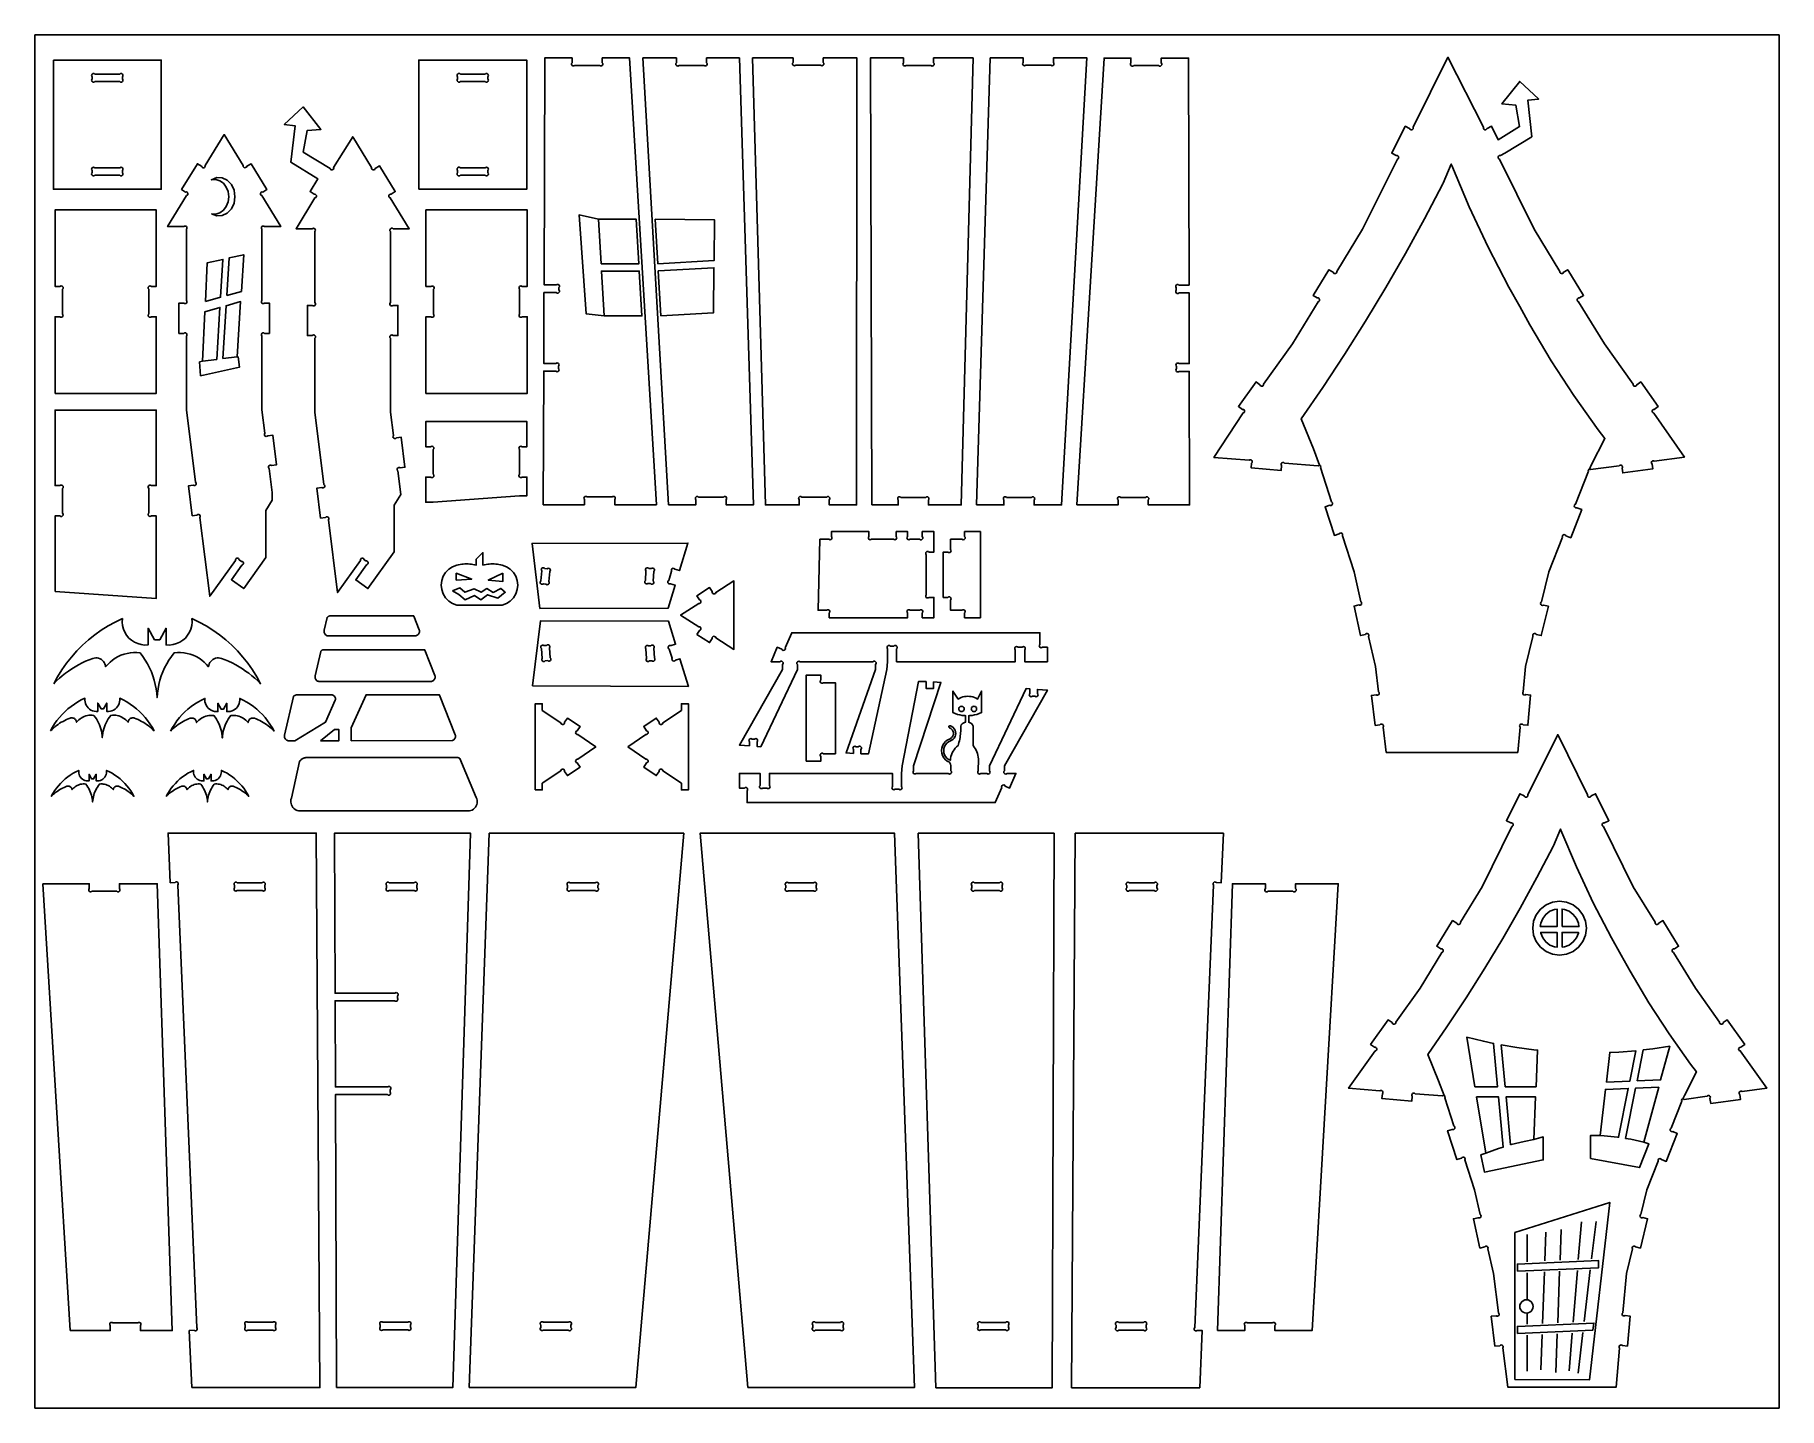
# Model space of a CAD drawing. Extents: x 14.4 to 37.5, y 12.3 to 30.5.
import ezdxf

# ---------------------------------------------------------------- set-up
doc = ezdxf.new("R2010")
doc.units = 0
doc.header["$MEASUREMENT"] = 0
doc.layers.get('0').update_dxf_attribs({"linetype": 'CONTINUOUS'})
doc.layers.add('ENGRAVING', color=1, linetype='CONTINUOUS')

msp = doc.modelspace()

# ---------------------------------------------------------------- linework, layer by layer
for points in [[(14.399, 12.292), (14.399, 30.463), (37.487, 30.463), (37.487, 12.292)], [(14.644, 30.13), (16.073, 30.13), (16.073, 28.42), (14.644, 28.42)], [(19.481, 28.42), (19.481, 30.13), (20.91, 30.13), (20.91, 28.42)], [(16.737, 28.097), (16.793, 28.093), (16.847, 28.11), (16.895, 28.144), (16.933, 28.194), (16.957, 28.255), (16.965, 28.322), (16.957, 28.389), (16.933, 28.449), (16.895, 28.499), (16.847, 28.534), (16.793, 28.55), (16.737, 28.547), (16.806, 28.574), (16.878, 28.572), (16.945, 28.54), (17, 28.483), (17.036, 28.408), (17.048, 28.322), (17.036, 28.236), (17, 28.16), (16.945, 28.103), (16.878, 28.072), (16.806, 28.07)], [(21.893, 27.433), (22.393, 27.433), (22.357, 28.025), (21.858, 28.025)], [(22.645, 27.434), (22.611, 28.024), (23.393, 28.018), (23.389, 27.477)], [(16.656, 26.934), (16.68, 27.447), (16.888, 27.493), (16.857, 26.991)], [(16.939, 27.014), (17.132, 27.069), (17.164, 27.555), (16.97, 27.511)], [(21.935, 26.745), (22.434, 26.745), (22.399, 27.338), (21.899, 27.338)], [(22.684, 26.747), (23.384, 26.787), (23.388, 27.382), (22.651, 27.34)], [(16.62, 26.144), (16.65, 26.8), (16.849, 26.856), (16.807, 26.168)], [(16.888, 26.179), (16.931, 26.879), (17.123, 26.934), (17.075, 26.204)], [(19.836, 23.015), (19.878, 22.972), (19.929, 22.939), (19.985, 22.919), (20.584, 22.919), (20.641, 22.939), (20.692, 22.972), (20.734, 23.015), (20.766, 23.066), (20.785, 23.123), (20.792, 23.183), (20.785, 23.243), (20.766, 23.3), (20.734, 23.351), (20.692, 23.394), (20.641, 23.426), (20.584, 23.447), (20.563, 23.452), (20.542, 23.455), (20.521, 23.458), (20.5, 23.46), (20.478, 23.462), (20.457, 23.462), (20.435, 23.462), (20.414, 23.46), (20.393, 23.458), (20.371, 23.455), (20.35, 23.452), (20.329, 23.447), (20.329, 23.612), (20.241, 23.524), (20.241, 23.447), (20.22, 23.452), (20.198, 23.455), (20.177, 23.458), (20.156, 23.46), (20.134, 23.462), (20.113, 23.462), (20.091, 23.462), (20.07, 23.46), (20.049, 23.458), (20.027, 23.455), (20.006, 23.452), (19.985, 23.447), (19.929, 23.426), (19.878, 23.394), (19.836, 23.351), (19.804, 23.3), (19.784, 23.243), (19.778, 23.183), (19.784, 23.123), (19.804, 23.066)], [(19.977, 23.25), (19.977, 23.339), (20.181, 23.262)], [(20.595, 23.339), (20.4, 23.25), (20.595, 23.232)], [(19.928, 23.109), (20.022, 23.145), (20.091, 23.089), (20.215, 23.132), (20.305, 23.088), (20.38, 23.136), (20.467, 23.085), (20.567, 23.138), (20.625, 23.088), (20.528, 23.01), (20.392, 23.054), (20.3, 22.988), (20.218, 23.045), (20.094, 22.987), (20.013, 23.057)], [(14.648, 21.878), (14.685, 21.915), (14.723, 21.95), (14.762, 21.984), (14.803, 22.016), (14.845, 22.046), (14.888, 22.075), (14.932, 22.103), (14.977, 22.128), (15.023, 22.152), (15.07, 22.174), (15.118, 22.194), (15.167, 22.213), (15.185, 22.218), (15.205, 22.22), (15.224, 22.219), (15.243, 22.215), (15.262, 22.209), (15.279, 22.199), (15.294, 22.187), (15.307, 22.173), (15.318, 22.157), (15.327, 22.139), (15.332, 22.121), (15.335, 22.102), (15.363, 22.134), (15.394, 22.164), (15.427, 22.191), (15.462, 22.215), (15.5, 22.237), (15.539, 22.254), (15.579, 22.269), (15.621, 22.279), (15.663, 22.287), (15.706, 22.29), (15.749, 22.29), (15.792, 22.286), (15.827, 22.24), (15.86, 22.191), (15.89, 22.141), (15.917, 22.089), (15.941, 22.036), (15.961, 21.981), (15.979, 21.926), (15.993, 21.869), (16.004, 21.812), (16.012, 21.754), (16.016, 21.695), (16.018, 21.695), (16.022, 21.754), (16.03, 21.812), (16.041, 21.869), (16.055, 21.926), (16.073, 21.981), (16.094, 22.036), (16.117, 22.089), (16.144, 22.141), (16.174, 22.191), (16.207, 22.24), (16.242, 22.286), (16.285, 22.29), (16.328, 22.29), (16.371, 22.287), (16.413, 22.279), (16.455, 22.269), (16.495, 22.254), (16.534, 22.237), (16.572, 22.215), (16.607, 22.191), (16.64, 22.164), (16.671, 22.134), (16.699, 22.102), (16.702, 22.121), (16.707, 22.139), (16.716, 22.157), (16.727, 22.173), (16.74, 22.187), (16.756, 22.199), (16.773, 22.209), (16.791, 22.215), (16.81, 22.219), (16.829, 22.22), (16.849, 22.218), (16.868, 22.213), (16.916, 22.194), (16.964, 22.174), (17.011, 22.152), (17.057, 22.128), (17.102, 22.103), (17.146, 22.075), (17.189, 22.046), (17.231, 22.016), (17.272, 21.984), (17.311, 21.95), (17.349, 21.915), (17.386, 21.878), (17.335, 21.971), (17.278, 22.061), (17.217, 22.148), (17.151, 22.231), (17.08, 22.311), (17.005, 22.386), (16.926, 22.457), (16.843, 22.523), (16.756, 22.585), (16.666, 22.642), (16.573, 22.693), (16.477, 22.739), (16.479, 22.693), (16.475, 22.646), (16.464, 22.601), (16.445, 22.558), (16.421, 22.518), (16.391, 22.482), (16.356, 22.452), (16.316, 22.427), (16.274, 22.408), (16.229, 22.395), (16.182, 22.39), (16.136, 22.392), (16.136, 22.612), (16.051, 22.459), (15.983, 22.459), (15.898, 22.612), (15.898, 22.392), (15.852, 22.39), (15.805, 22.395), (15.76, 22.408), (15.718, 22.427), (15.678, 22.452), (15.643, 22.482), (15.613, 22.518), (15.589, 22.558), (15.571, 22.601), (15.559, 22.646), (15.555, 22.693), (15.557, 22.739), (15.461, 22.693), (15.368, 22.642), (15.278, 22.585), (15.192, 22.523), (15.108, 22.457), (15.029, 22.386), (14.954, 22.311), (14.883, 22.231), (14.817, 22.148), (14.756, 22.061), (14.699, 21.971)], [(18.242, 22.532), (18.247, 22.526), (18.253, 22.521), (18.26, 22.517), (18.268, 22.513), (18.276, 22.511), (19.444, 22.513), (19.452, 22.515), (19.46, 22.519), (19.467, 22.524), (19.473, 22.529), (19.479, 22.535), (19.483, 22.543), (19.487, 22.55), (19.489, 22.558), (19.49, 22.567), (19.49, 22.575), (19.489, 22.583), (19.486, 22.591), (19.415, 22.772), (19.415, 22.773), (19.414, 22.774), (19.413, 22.774), (19.412, 22.775), (19.411, 22.775), (19.41, 22.776), (19.409, 22.776), (19.408, 22.777), (19.407, 22.777), (19.406, 22.777), (19.405, 22.777), (19.404, 22.777), (18.326, 22.777), (18.321, 22.777), (18.316, 22.777), (18.31, 22.777), (18.305, 22.776), (18.3, 22.774), (18.295, 22.773), (18.29, 22.77), (18.285, 22.768), (18.281, 22.765), (18.276, 22.762), (18.272, 22.759), (18.268, 22.755), (18.23, 22.586), (18.228, 22.578), (18.228, 22.57), (18.229, 22.562), (18.23, 22.554), (18.233, 22.546), (18.237, 22.539)], [(18.121, 21.928), (18.127, 21.922), (18.133, 21.917), (18.14, 21.913), (18.148, 21.91), (18.156, 21.907), (19.652, 21.909), (19.66, 21.911), (19.668, 21.915), (19.675, 21.92), (19.681, 21.925), (19.686, 21.932), (19.691, 21.939), (19.694, 21.946), (19.696, 21.955), (19.698, 21.963), (19.698, 21.971), (19.696, 21.98), (19.694, 21.988), (19.563, 22.322), (19.562, 22.323), (19.561, 22.324), (19.56, 22.324), (19.559, 22.325), (19.559, 22.325), (19.558, 22.326), (19.557, 22.326), (19.556, 22.327), (19.555, 22.327), (19.554, 22.327), (19.553, 22.327), (19.552, 22.327), (18.216, 22.327), (18.213, 22.327), (18.21, 22.326), (18.206, 22.325), (18.203, 22.323), (18.2, 22.322), (18.197, 22.32), (18.194, 22.318), (18.192, 22.316), (18.189, 22.313), (18.187, 22.311), (18.185, 22.308), (18.183, 22.305), (18.11, 21.982), (18.108, 21.974), (18.108, 21.966), (18.108, 21.958), (18.11, 21.95), (18.113, 21.942), (18.117, 21.935)], [(17.75, 21.123), (17.84, 21.123), (18.248, 21.367), (18.376, 21.658), (18.378, 21.668), (18.379, 21.677), (18.378, 21.686), (18.375, 21.696), (18.371, 21.704), (18.365, 21.712), (18.358, 21.719), (18.351, 21.724), (18.342, 21.728), (18.333, 21.73), (18.323, 21.731), (17.879, 21.731), (17.873, 21.731), (17.868, 21.731), (17.863, 21.731), (17.857, 21.73), (17.852, 21.728), (17.847, 21.727), (17.842, 21.724), (17.837, 21.722), (17.833, 21.719), (17.829, 21.716), (17.824, 21.713), (17.821, 21.709), (17.705, 21.198), (17.703, 21.19), (17.702, 21.182), (17.703, 21.173), (17.705, 21.165), (17.708, 21.158), (17.711, 21.151), (17.716, 21.144), (17.722, 21.138), (17.728, 21.133), (17.735, 21.129), (17.742, 21.125)], [(18.588, 21.123), (18.588, 21.292), (18.783, 21.731), (19.746, 21.731), (19.747, 21.731), (19.748, 21.731), (19.749, 21.731), (19.75, 21.731), (19.751, 21.73), (19.752, 21.73), (19.753, 21.729), (19.754, 21.729), (19.755, 21.728), (19.756, 21.728), (19.757, 21.727), (19.757, 21.726), (19.963, 21.203), (19.965, 21.195), (19.966, 21.187), (19.966, 21.178), (19.965, 21.17), (19.963, 21.162), (19.959, 21.154), (19.955, 21.147), (19.95, 21.141), (19.943, 21.135), (19.936, 21.131), (19.929, 21.127), (19.921, 21.125)], [(14.607, 21.255), (14.626, 21.274), (14.645, 21.291), (14.664, 21.308), (14.685, 21.324), (14.706, 21.339), (14.727, 21.354), (14.749, 21.368), (14.772, 21.38), (14.795, 21.392), (14.818, 21.403), (14.842, 21.413), (14.866, 21.423), (14.876, 21.425), (14.886, 21.426), (14.895, 21.426), (14.905, 21.424), (14.914, 21.421), (14.922, 21.416), (14.93, 21.41), (14.937, 21.403), (14.942, 21.395), (14.947, 21.386), (14.949, 21.377), (14.951, 21.367), (14.965, 21.383), (14.98, 21.398), (14.997, 21.412), (15.014, 21.424), (15.033, 21.434), (15.053, 21.443), (15.073, 21.451), (15.094, 21.456), (15.115, 21.46), (15.136, 21.461), (15.158, 21.461), (15.179, 21.459), (15.197, 21.436), (15.213, 21.412), (15.228, 21.387), (15.242, 21.361), (15.253, 21.334), (15.264, 21.307), (15.273, 21.279), (15.28, 21.251), (15.285, 21.222), (15.289, 21.193), (15.291, 21.164), (15.292, 21.164), (15.294, 21.193), (15.298, 21.222), (15.304, 21.251), (15.311, 21.279), (15.32, 21.307), (15.33, 21.334), (15.342, 21.361), (15.355, 21.387), (15.37, 21.412), (15.387, 21.436), (15.404, 21.459), (15.426, 21.461), (15.447, 21.461), (15.469, 21.46), (15.49, 21.456), (15.511, 21.451), (15.531, 21.443), (15.55, 21.434), (15.569, 21.424), (15.587, 21.412), (15.603, 21.398), (15.619, 21.383), (15.633, 21.367), (15.634, 21.377), (15.637, 21.386), (15.641, 21.395), (15.647, 21.403), (15.653, 21.41), (15.661, 21.416), (15.669, 21.421), (15.679, 21.424), (15.688, 21.426), (15.698, 21.426), (15.708, 21.425), (15.717, 21.423), (15.741, 21.413), (15.765, 21.403), (15.789, 21.392), (15.812, 21.38), (15.834, 21.368), (15.856, 21.354), (15.878, 21.339), (15.899, 21.324), (15.919, 21.308), (15.939, 21.291), (15.958, 21.274), (15.976, 21.255), (15.951, 21.302), (15.922, 21.347), (15.892, 21.39), (15.859, 21.432), (15.823, 21.472), (15.786, 21.509), (15.746, 21.545), (15.704, 21.578), (15.661, 21.609), (15.616, 21.637), (15.57, 21.663), (15.522, 21.686), (15.523, 21.662), (15.521, 21.639), (15.515, 21.617), (15.506, 21.595), (15.494, 21.575), (15.479, 21.557), (15.461, 21.542), (15.441, 21.529), (15.42, 21.52), (15.398, 21.514), (15.374, 21.511), (15.351, 21.512), (15.351, 21.622), (15.309, 21.546), (15.275, 21.546), (15.232, 21.622), (15.232, 21.512), (15.209, 21.511), (15.186, 21.514), (15.163, 21.52), (15.142, 21.529), (15.122, 21.542), (15.105, 21.557), (15.09, 21.575), (15.078, 21.595), (15.068, 21.617), (15.063, 21.639), (15.061, 21.662), (15.062, 21.686), (15.014, 21.663), (14.967, 21.637), (14.922, 21.609), (14.879, 21.578), (14.837, 21.545), (14.798, 21.509), (14.76, 21.472), (14.725, 21.432), (14.692, 21.39), (14.661, 21.347), (14.633, 21.302)], [(16.196, 21.252), (16.214, 21.271), (16.233, 21.288), (16.253, 21.305), (16.273, 21.321), (16.294, 21.337), (16.316, 21.351), (16.338, 21.365), (16.36, 21.378), (16.384, 21.389), (16.407, 21.401), (16.431, 21.411), (16.455, 21.42), (16.465, 21.422), (16.474, 21.423), (16.484, 21.423), (16.494, 21.421), (16.503, 21.418), (16.511, 21.413), (16.519, 21.407), (16.526, 21.4), (16.531, 21.392), (16.535, 21.383), (16.538, 21.374), (16.539, 21.364), (16.553, 21.38), (16.569, 21.395), (16.585, 21.409), (16.603, 21.421), (16.622, 21.432), (16.641, 21.441), (16.662, 21.448), (16.682, 21.453), (16.703, 21.457), (16.725, 21.459), (16.746, 21.458), (16.768, 21.456), (16.785, 21.433), (16.802, 21.409), (16.817, 21.384), (16.83, 21.358), (16.842, 21.331), (16.853, 21.304), (16.861, 21.276), (16.868, 21.248), (16.874, 21.219), (16.878, 21.19), (16.88, 21.161), (16.881, 21.161), (16.883, 21.19), (16.887, 21.219), (16.892, 21.248), (16.899, 21.276), (16.908, 21.304), (16.919, 21.331), (16.931, 21.358), (16.944, 21.384), (16.959, 21.409), (16.975, 21.433), (16.993, 21.456), (17.014, 21.458), (17.036, 21.459), (17.057, 21.457), (17.078, 21.453), (17.099, 21.448), (17.119, 21.441), (17.139, 21.432), (17.158, 21.421), (17.175, 21.409), (17.192, 21.395), (17.207, 21.38), (17.221, 21.364), (17.223, 21.374), (17.226, 21.383), (17.23, 21.392), (17.235, 21.4), (17.242, 21.407), (17.25, 21.413), (17.258, 21.418), (17.267, 21.421), (17.277, 21.423), (17.287, 21.423), (17.296, 21.422), (17.306, 21.42), (17.33, 21.411), (17.354, 21.401), (17.377, 21.389), (17.4, 21.378), (17.423, 21.365), (17.445, 21.351), (17.466, 21.337), (17.487, 21.321), (17.508, 21.305), (17.527, 21.288), (17.547, 21.271), (17.565, 21.252), (17.539, 21.299), (17.511, 21.344), (17.48, 21.388), (17.447, 21.429), (17.412, 21.469), (17.374, 21.507), (17.335, 21.542), (17.293, 21.575), (17.25, 21.606), (17.205, 21.634), (17.158, 21.66), (17.11, 21.683), (17.112, 21.66), (17.109, 21.636), (17.104, 21.614), (17.095, 21.592), (17.082, 21.572), (17.067, 21.555), (17.05, 21.539), (17.03, 21.527), (17.009, 21.517), (16.986, 21.511), (16.963, 21.509), (16.94, 21.509), (16.94, 21.619), (16.897, 21.543), (16.863, 21.543), (16.821, 21.619), (16.821, 21.509), (16.798, 21.509), (16.775, 21.511), (16.752, 21.517), (16.731, 21.527), (16.711, 21.539), (16.693, 21.555), (16.678, 21.572), (16.666, 21.592), (16.657, 21.614), (16.651, 21.636), (16.649, 21.66), (16.651, 21.683), (16.603, 21.66), (16.556, 21.634), (16.511, 21.606), (16.468, 21.575), (16.426, 21.542), (16.386, 21.507), (16.349, 21.469), (16.314, 21.429), (16.28, 21.388), (16.25, 21.344), (16.221, 21.299)], [(26.638, 21.519), (26.633, 21.526), (26.629, 21.535), (26.628, 21.544), (26.629, 21.553), (26.633, 21.562), (26.638, 21.569), (26.646, 21.575), (26.654, 21.578), (26.664, 21.579), (26.673, 21.578), (26.681, 21.575), (26.689, 21.569), (26.695, 21.562), (26.698, 21.553), (26.699, 21.544), (26.698, 21.535), (26.695, 21.526), (26.689, 21.519), (26.681, 21.513), (26.673, 21.509), (26.664, 21.508), (26.654, 21.509), (26.646, 21.513)], [(26.805, 21.519), (26.799, 21.526), (26.795, 21.535), (26.794, 21.544), (26.795, 21.553), (26.799, 21.562), (26.805, 21.569), (26.812, 21.575), (26.821, 21.578), (26.83, 21.579), (26.839, 21.578), (26.848, 21.575), (26.855, 21.569), (26.861, 21.562), (26.864, 21.553), (26.865, 21.544), (26.864, 21.535), (26.861, 21.526), (26.855, 21.519), (26.848, 21.513), (26.839, 21.509), (26.83, 21.508), (26.821, 21.509), (26.812, 21.513)], [(18.179, 21.123), (18.423, 21.123), (18.423, 21.271), (18.365, 21.271)], [(17.826, 20.228), (17.84, 20.216), (17.856, 20.206), (17.872, 20.199), (17.89, 20.194), (20.151, 20.194), (20.169, 20.199), (20.187, 20.206), (20.204, 20.217), (20.218, 20.23), (20.231, 20.245), (20.241, 20.261), (20.248, 20.279), (20.252, 20.298), (20.253, 20.318), (20.252, 20.337), (20.247, 20.356), (20.239, 20.374), (20.024, 20.888), (20.023, 20.89), (20.021, 20.892), (20.019, 20.893), (20.017, 20.894), (20.015, 20.896), (20.013, 20.897), (20.011, 20.898), (20.008, 20.898), (20.006, 20.899), (20.004, 20.899), (20.002, 20.9), (19.999, 20.9), (17.985, 20.9), (17.977, 20.899), (17.969, 20.897), (17.961, 20.894), (17.953, 20.891), (17.946, 20.888), (17.938, 20.884), (17.932, 20.879), (17.925, 20.874), (17.919, 20.868), (17.913, 20.862), (17.908, 20.856), (17.904, 20.849), (17.794, 20.365), (17.789, 20.347), (17.786, 20.329), (17.787, 20.31), (17.79, 20.292), (17.795, 20.274), (17.803, 20.257), (17.813, 20.242)], [(14.616, 20.386), (14.631, 20.401), (14.646, 20.415), (14.662, 20.428), (14.678, 20.441), (14.695, 20.453), (14.712, 20.465), (14.73, 20.476), (14.748, 20.486), (14.766, 20.496), (14.785, 20.505), (14.804, 20.513), (14.824, 20.52), (14.831, 20.522), (14.839, 20.523), (14.847, 20.523), (14.854, 20.521), (14.862, 20.518), (14.868, 20.515), (14.875, 20.51), (14.88, 20.504), (14.884, 20.498), (14.888, 20.491), (14.89, 20.483), (14.891, 20.476), (14.902, 20.489), (14.915, 20.501), (14.928, 20.511), (14.942, 20.521), (14.957, 20.53), (14.973, 20.537), (14.989, 20.542), (15.005, 20.547), (15.022, 20.55), (15.039, 20.551), (15.057, 20.551), (15.074, 20.549), (15.088, 20.531), (15.101, 20.511), (15.113, 20.491), (15.124, 20.471), (15.133, 20.449), (15.142, 20.427), (15.149, 20.405), (15.154, 20.383), (15.159, 20.36), (15.162, 20.336), (15.163, 20.313), (15.164, 20.313), (15.166, 20.336), (15.169, 20.36), (15.173, 20.383), (15.179, 20.405), (15.186, 20.427), (15.194, 20.449), (15.204, 20.471), (15.215, 20.491), (15.227, 20.511), (15.24, 20.531), (15.254, 20.549), (15.271, 20.551), (15.288, 20.551), (15.305, 20.55), (15.322, 20.547), (15.339, 20.542), (15.355, 20.537), (15.371, 20.53), (15.386, 20.521), (15.4, 20.511), (15.413, 20.501), (15.425, 20.489), (15.437, 20.476), (15.438, 20.483), (15.44, 20.491), (15.443, 20.498), (15.448, 20.504), (15.453, 20.51), (15.459, 20.515), (15.466, 20.518), (15.473, 20.521), (15.481, 20.523), (15.489, 20.523), (15.496, 20.522), (15.504, 20.52), (15.523, 20.513), (15.543, 20.505), (15.561, 20.496), (15.58, 20.486), (15.598, 20.476), (15.615, 20.465), (15.633, 20.453), (15.649, 20.441), (15.666, 20.428), (15.681, 20.415), (15.697, 20.401), (15.711, 20.386), (15.691, 20.423), (15.668, 20.459), (15.644, 20.494), (15.617, 20.528), (15.589, 20.559), (15.559, 20.589), (15.527, 20.618), (15.494, 20.644), (15.459, 20.669), (15.423, 20.692), (15.386, 20.712), (15.348, 20.731), (15.349, 20.712), (15.347, 20.693), (15.342, 20.675), (15.335, 20.658), (15.325, 20.642), (15.313, 20.628), (15.299, 20.616), (15.284, 20.606), (15.267, 20.598), (15.248, 20.593), (15.23, 20.591), (15.211, 20.592), (15.211, 20.68), (15.177, 20.619), (15.15, 20.619), (15.116, 20.68), (15.116, 20.592), (15.098, 20.591), (15.079, 20.593), (15.061, 20.598), (15.044, 20.606), (15.028, 20.616), (15.014, 20.628), (15.002, 20.642), (14.992, 20.658), (14.985, 20.675), (14.981, 20.693), (14.979, 20.712), (14.98, 20.731), (14.942, 20.712), (14.904, 20.692), (14.868, 20.669), (14.834, 20.644), (14.8, 20.618), (14.769, 20.589), (14.739, 20.559), (14.71, 20.528), (14.684, 20.494), (14.659, 20.459), (14.637, 20.423)], [(16.136, 20.386), (16.157, 20.423), (16.179, 20.459), (16.204, 20.494), (16.23, 20.528), (16.259, 20.559), (16.289, 20.589), (16.32, 20.618), (16.354, 20.644), (16.388, 20.669), (16.424, 20.692), (16.462, 20.712), (16.5, 20.731), (16.499, 20.712), (16.501, 20.693), (16.505, 20.675), (16.513, 20.658), (16.522, 20.642), (16.534, 20.628), (16.548, 20.616), (16.564, 20.606), (16.581, 20.598), (16.599, 20.593), (16.618, 20.591), (16.636, 20.592), (16.636, 20.68), (16.67, 20.619), (16.697, 20.619), (16.731, 20.68), (16.731, 20.592), (16.75, 20.591), (16.769, 20.593), (16.787, 20.598), (16.804, 20.606), (16.819, 20.616), (16.833, 20.628), (16.845, 20.642), (16.855, 20.658), (16.862, 20.675), (16.867, 20.693), (16.869, 20.712), (16.868, 20.731), (16.906, 20.712), (16.943, 20.692), (16.979, 20.669), (17.014, 20.644), (17.047, 20.618), (17.079, 20.589), (17.109, 20.559), (17.137, 20.528), (17.164, 20.494), (17.188, 20.459), (17.211, 20.423), (17.231, 20.386), (17.217, 20.401), (17.202, 20.415), (17.186, 20.428), (17.169, 20.441), (17.153, 20.453), (17.135, 20.465), (17.118, 20.476), (17.1, 20.486), (17.081, 20.496), (17.063, 20.505), (17.043, 20.513), (17.024, 20.52), (17.017, 20.522), (17.009, 20.523), (17.001, 20.523), (16.993, 20.521), (16.986, 20.518), (16.979, 20.515), (16.973, 20.51), (16.968, 20.504), (16.963, 20.498), (16.96, 20.491), (16.958, 20.483), (16.957, 20.476), (16.945, 20.489), (16.933, 20.501), (16.92, 20.511), (16.906, 20.521), (16.891, 20.53), (16.875, 20.537), (16.859, 20.542), (16.842, 20.547), (16.825, 20.55), (16.808, 20.551), (16.791, 20.551), (16.774, 20.549), (16.76, 20.531), (16.747, 20.511), (16.735, 20.491), (16.724, 20.471), (16.714, 20.449), (16.706, 20.427), (16.699, 20.405), (16.693, 20.383), (16.689, 20.36), (16.686, 20.336), (16.684, 20.313), (16.684, 20.313), (16.682, 20.336), (16.679, 20.36), (16.674, 20.383), (16.669, 20.405), (16.662, 20.427), (16.653, 20.449), (16.644, 20.471), (16.633, 20.491), (16.621, 20.511), (16.608, 20.531), (16.594, 20.549), (16.577, 20.551), (16.559, 20.551), (16.542, 20.55), (16.525, 20.547), (16.509, 20.542), (16.493, 20.537), (16.477, 20.53), (16.462, 20.521), (16.448, 20.511), (16.435, 20.501), (16.422, 20.489), (16.411, 20.476), (16.41, 20.483), (16.408, 20.491), (16.404, 20.498), (16.4, 20.504), (16.395, 20.51), (16.388, 20.515), (16.382, 20.518), (16.374, 20.521), (16.367, 20.523), (16.359, 20.523), (16.351, 20.522), (16.344, 20.52), (16.324, 20.513), (16.305, 20.505), (16.286, 20.496), (16.268, 20.486), (16.25, 20.476), (16.232, 20.465), (16.215, 20.453), (16.198, 20.441), (16.182, 20.428), (16.166, 20.415), (16.151, 20.401)], [(20.149, 12.563), (22.353, 12.563), (22.987, 19.9), (20.413, 19.9)], [(23.838, 12.563), (23.204, 19.9), (25.778, 19.9), (26.042, 12.563)], [(26.325, 12.562), (27.865, 12.562), (27.89, 19.9), (26.091, 19.9)], [(34.326, 18.665), (34.548, 18.665), (34.548, 18.896), (34.514, 18.892), (34.452, 18.866), (34.399, 18.825), (34.358, 18.772), (34.332, 18.71)], [(34.614, 18.665), (34.836, 18.665), (34.83, 18.71), (34.804, 18.772), (34.763, 18.825), (34.71, 18.866), (34.648, 18.892), (34.614, 18.896)], [(34.452, 18.42), (34.514, 18.394), (34.548, 18.39), (34.548, 18.587), (34.331, 18.587), (34.332, 18.576), (34.358, 18.514), (34.399, 18.461)], [(34.614, 18.39), (34.648, 18.394), (34.71, 18.42), (34.763, 18.461), (34.804, 18.514), (34.83, 18.576), (34.831, 18.587), (34.614, 18.587)], [(33.461, 16.544), (33.761, 16.544), (33.708, 17.118), (33.572, 17.146), (33.353, 17.199)], [(33.861, 16.544), (34.269, 16.544), (34.289, 17.029), (34.24, 17.033), (34.016, 17.063), (33.81, 17.098)], [(35.2, 16.605), (35.246, 16.998), (35.367, 17.003), (35.589, 17.021), (35.509, 16.618)], [(35.607, 16.622), (35.919, 16.635), (36.039, 17.08), (35.816, 17.046), (35.689, 17.032)], [(33.606, 15.666), (33.773, 15.727), (33.834, 15.745), (33.773, 16.41), (33.483, 16.41)], [(33.931, 15.775), (33.942, 15.779), (34.114, 15.822), (34.24, 15.847), (34.263, 16.41), (33.873, 16.41)], [(35.117, 15.9), (35.171, 15.897), (35.348, 15.878), (35.361, 15.876), (35.49, 16.522), (35.188, 16.51)], [(35.455, 15.861), (35.523, 15.85), (35.696, 15.813), (35.893, 16.539), (35.588, 16.526)]]:
    msp.add_lwpolyline(points, close=True)
for points in [[(22.627, 24.246), (22.627, 24.246), (22.074, 24.246), (22.074, 24.314, 1), (22.039, 24.349), (21.71, 24.349, 1), (21.674, 24.314), (21.674, 24.246), (21.129, 24.246), (21.135, 26.014), (21.294, 26.013, 1), (21.33, 26.048), (21.33, 26.08, 1), (21.294, 26.115), (21.135, 26.116), (21.138, 27.054), (21.301, 27.053, 1), (21.336, 27.088), (21.336, 27.12, 1), (21.301, 27.155), (21.139, 27.156), (21.149, 30.158), (21.509, 30.158), (21.509, 30.095, 1), (21.545, 30.059), (21.874, 30.059, 1), (21.909, 30.095), (21.909, 30.158), (22.272, 30.158), (22.627, 24.246)], [(22.785, 24.245), (22.447, 30.158), (22.89, 30.158), (22.89, 30.094, 1), (22.926, 30.059), (23.255, 30.059, 1), (23.29, 30.094), (23.29, 30.158), (23.725, 30.158), (23.913, 24.245), (23.549, 24.245), (23.549, 24.313, 1), (23.513, 24.348), (23.184, 24.348, 1), (23.149, 24.313), (23.149, 24.245)], [(24.88, 24.347), (24.551, 24.348, 1), (24.516, 24.312), (24.516, 24.244), (24.069, 24.244), (23.9, 30.158), (24.435, 30.158), (24.435, 30.097, 1), (24.47, 30.062), (24.799, 30.062, 1), (24.835, 30.097), (24.835, 30.158), (25.28, 30.158), (25.276, 24.244), (24.915, 24.244), (24.915, 24.312, 1)], [(25.476, 24.244), (25.827, 24.244), (25.827, 24.309, -1), (25.863, 24.344), (26.192, 24.344, -1), (26.227, 24.309), (26.227, 24.244), (26.662, 24.244), (26.817, 30.159), (26.296, 30.159), (26.296, 30.094, -1), (26.26, 30.059), (25.931, 30.059, -1), (25.896, 30.094), (25.896, 30.159), (25.458, 30.159)], [(26.862, 24.244), (27.226, 24.244), (27.226, 24.309, -1), (27.262, 24.344), (27.591, 24.344, -1), (27.626, 24.309), (27.626, 24.244), (27.99, 24.244), (28.325, 30.158), (27.881, 30.158), (27.881, 30.097, -1), (27.846, 30.062), (27.517, 30.062, -1), (27.481, 30.097), (27.481, 30.158), (27.046, 30.158)], [(28.19, 24.244), (28.551, 30.157), (28.908, 30.157), (28.908, 30.092, 1), (28.944, 30.057), (29.273, 30.057, 1), (29.308, 30.092), (29.308, 30.157), (29.67, 30.157), (29.677, 27.153), (29.543, 27.153, 1), (29.508, 27.117), (29.508, 27.086, 1), (29.544, 27.05), (29.677, 27.051), (29.679, 26.113), (29.546, 26.113, 1), (29.51, 26.077), (29.511, 26.046, 1), (29.546, 26.01), (29.679, 26.011), (29.684, 24.244), (29.137, 24.244), (29.137, 24.309, 1), (29.102, 24.344), (28.773, 24.344, 1), (28.737, 24.309), (28.737, 24.244)], [(32.14, 21.326), (32.204, 21.334, -1), (32.244, 21.303), (32.286, 20.968), (34.028, 20.968), (34.058, 21.303, -1), (34.097, 21.335), (34.161, 21.329), (34.197, 21.727), (34.133, 21.733, -1), (34.101, 21.771), (34.131, 22.105), (34.229, 22.504, -1), (34.272, 22.53), (34.338, 22.514), (34.433, 22.902), (34.367, 22.918, -1), (34.341, 22.961), (34.439, 23.36), (34.618, 23.815, -1), (34.664, 23.835), (34.728, 23.81), (34.875, 24.182), (34.811, 24.207, -1), (34.791, 24.253), (34.964, 24.689, -1), (34.992, 24.711), (35.369, 24.761, -1), (35.409, 24.731), (35.417, 24.667), (35.814, 24.72), (35.805, 24.784, -1), (35.835, 24.824), (36.233, 24.877), (35.827, 25.459, -1), (35.835, 25.508), (35.888, 25.546), (35.656, 25.872), (35.603, 25.834, -1), (35.554, 25.842), (35.174, 26.375), (34.832, 26.933, -1), (34.844, 26.982), (34.899, 27.015), (34.69, 27.356), (34.635, 27.323, -1), (34.586, 27.334), (34.245, 27.892), (33.784, 28.819, -1), (33.8, 28.867), (33.858, 28.896), (34.214, 29.115), (34.16, 29.598), (34.303, 29.614), (34.303, 29.616), (34.054, 29.848), (33.818, 29.55), (34, 29.534), (34.051, 29.25), (33.768, 29.076), (33.68, 29.254), (33.622, 29.225, -1), (33.575, 29.24), (33.104, 30.168), (32.644, 29.241, -1), (32.596, 29.225), (32.538, 29.254), (32.36, 28.896), (32.418, 28.867, -1), (32.434, 28.819), (31.973, 27.892), (31.632, 27.334, -1), (31.583, 27.323), (31.528, 27.356), (31.319, 27.015), (31.374, 26.982, -1), (31.386, 26.933), (31.045, 26.375), (30.664, 25.842, -1), (30.615, 25.834), (30.563, 25.872), (30.33, 25.546), (30.384, 25.508, -1), (30.393, 25.46), (30.006, 24.873), (30.473, 24.835, -1), (30.505, 24.797), (30.5, 24.733), (30.897, 24.701), (30.902, 24.765, -1), (30.94, 24.798), (31.384, 24.762, -1), (31.415, 24.738), (31.562, 24.284, -1), (31.539, 24.239), (31.477, 24.219), (31.6, 23.839), (31.662, 23.859, -1), (31.706, 23.836), (31.86, 23.36), (31.95, 22.962, -1), (31.923, 22.92), (31.86, 22.906), (31.948, 22.515), (32.011, 22.53, -1), (32.053, 22.503), (32.143, 22.105), (32.185, 21.77, -1), (32.154, 21.731), (32.09, 21.723)], [(15.193, 29.845), (15.523, 29.845, 1), (15.558, 29.88), (15.558, 29.909, 1), (15.523, 29.945), (15.193, 29.945, 1), (15.158, 29.909), (15.158, 29.88, 1)], [(20.36, 29.845), (20.031, 29.845, -1), (19.995, 29.88), (19.995, 29.909, -1), (20.031, 29.945), (20.36, 29.945, -1), (20.395, 29.909), (20.395, 29.88, -1)], [(18.781, 23.502), (18.76, 23.518, 1), (18.71, 23.509), (18.406, 23.083), (18.285, 24.047, 1), (18.246, 24.078), (18.181, 24.07), (18.132, 24.466), (18.196, 24.474, 1), (18.226, 24.514), (18.106, 25.471), (18.106, 26.449, 1), (18.071, 26.485), (18.006, 26.485), (18.006, 26.884), (18.071, 26.884, 1), (18.106, 26.92), (18.106, 27.863, 1), (18.071, 27.898), (17.856, 27.898), (18.107, 28.306, 1), (18.096, 28.355), (18.041, 28.389), (18.145, 28.558), (17.789, 28.778), (17.843, 29.261), (17.7, 29.277), (17.7, 29.278), (17.949, 29.511), (18.185, 29.212), (18.003, 29.196), (17.952, 28.913), (18.306, 28.695, 1), (18.354, 28.707), (18.606, 29.115), (18.857, 28.707, 1), (18.905, 28.695), (18.961, 28.729), (19.17, 28.389), (19.115, 28.355, 1), (19.104, 28.306), (19.355, 27.898), (19.141, 27.898, 1), (19.105, 27.863), (19.105, 26.92, 1), (19.141, 26.884), (19.205, 26.884), (19.205, 26.485), (19.141, 26.485, 1), (19.105, 26.449), (19.105, 25.471), (19.144, 25.162, 1), (19.184, 25.131), (19.248, 25.139), (19.298, 24.742), (19.233, 24.734, 1), (19.203, 24.695), (19.242, 24.381), (19.157, 24.241), (19.157, 23.624), (18.808, 23.136), (18.646, 23.252), (18.789, 23.453, 1)], [(16.481, 24.099), (16.545, 24.107, -1), (16.584, 24.076), (16.715, 23.035), (17.054, 23.509, -1), (17.103, 23.518), (17.132, 23.497, -1), (17.14, 23.448), (17.001, 23.253), (17.164, 23.136), (17.457, 23.546), (17.457, 24.169), (17.542, 24.307), (17.542, 24.41), (17.502, 24.724, -1), (17.533, 24.764), (17.597, 24.772), (17.547, 25.168), (17.483, 25.16, -1), (17.443, 25.191), (17.405, 25.5), (17.405, 26.478, -1), (17.44, 26.514), (17.504, 26.514), (17.504, 26.914), (17.44, 26.914, -1), (17.405, 26.949), (17.405, 27.892, -1), (17.44, 27.927), (17.654, 27.927), (17.403, 28.336, -1), (17.415, 28.384), (17.47, 28.418), (17.26, 28.758), (17.205, 28.725, -1), (17.156, 28.736), (16.905, 29.144), (16.654, 28.736, -1), (16.605, 28.725), (16.55, 28.758), (16.34, 28.418), (16.395, 28.384, -1), (16.407, 28.336), (16.155, 27.927), (16.37, 27.927, -1), (16.405, 27.892), (16.405, 26.949, -1), (16.37, 26.914), (16.305, 26.914), (16.305, 26.514), (16.37, 26.514, -1), (16.405, 26.478), (16.405, 25.5), (16.526, 24.543, -1), (16.495, 24.504), (16.431, 24.495)], [(15.158, 28.67), (15.158, 28.64, 1), (15.193, 28.605), (15.523, 28.605, 1), (15.558, 28.64), (15.558, 28.67, 1), (15.523, 28.705), (15.193, 28.705, 1)], [(20.031, 28.705), (20.36, 28.705, -1), (20.395, 28.67), (20.395, 28.64, -1), (20.36, 28.605), (20.031, 28.605, -1), (19.995, 28.64), (19.995, 28.67, -1)], [(14.666, 25.72), (16.006, 25.72), (16.006, 26.734), (15.941, 26.734, -1), (15.906, 26.769), (15.906, 27.098, -1), (15.941, 27.134), (16.006, 27.134), (16.006, 28.147), (14.666, 28.147), (14.666, 27.134), (14.731, 27.134, -1), (14.766, 27.098), (14.766, 26.769, -1), (14.731, 26.734), (14.666, 26.734)], [(19.576, 25.72), (19.576, 26.734), (19.641, 26.734, 1), (19.676, 26.769), (19.676, 27.098, 1), (19.641, 27.134), (19.576, 27.134), (19.576, 28.147), (20.916, 28.147), (20.916, 27.134), (20.851, 27.134, 1), (20.816, 27.098), (20.816, 26.769, 1), (20.851, 26.734), (20.916, 26.734), (20.916, 25.72)], [(14.666, 23.099), (14.666, 24.099), (14.731, 24.099, 1), (14.766, 24.134), (14.766, 24.463, 1), (14.731, 24.499), (14.666, 24.499), (14.666, 25.498), (16.006, 25.498), (16.006, 24.499), (15.941, 24.499, 1), (15.906, 24.463), (15.906, 24.134, 1), (15.941, 24.099), (16.006, 24.099), (16.006, 23.007)], [(19.673, 24.279), (19.574, 24.279), (19.574, 24.613), (19.638, 24.613, 1), (19.673, 24.649), (19.673, 24.978, 1), (19.638, 25.013), (19.574, 25.013), (19.574, 25.347), (20.913, 25.347), (20.913, 25.013), (20.848, 25.013, 1), (20.813, 24.978), (20.813, 24.649, 1), (20.848, 24.613), (20.913, 24.613), (20.913, 24.365), (20.813, 24.365)], [(24.915, 22.75), (24.915, 22.815, 1), (24.879, 22.85), (24.767, 22.85), (24.791, 23.79), (24.908, 23.79, 1), (24.943, 23.825), (24.943, 23.89), (25.439, 23.89), (25.439, 23.825, 1), (25.474, 23.79), (25.765, 23.79, 1), (25.8, 23.825), (25.8, 23.89), (25.95, 23.89), (25.95, 23.825, 1), (25.985, 23.79), (26.11, 23.79, 1), (26.146, 23.825), (26.146, 23.89), (26.299, 23.89), (26.299, 23.62), (26.234, 23.62, 1), (26.198, 23.585), (26.198, 23.055, 1), (26.234, 23.02), (26.299, 23.02), (26.299, 22.75), (26.146, 22.75), (26.146, 22.815, 1), (26.11, 22.85), (25.985, 22.85, 1), (25.95, 22.815), (25.95, 22.75)], [(26.706, 22.75), (26.706, 22.815, 1), (26.671, 22.85), (26.52, 22.85), (26.52, 22.985, 1), (26.484, 23.02), (26.424, 23.02), (26.424, 23.62), (26.484, 23.62, 1), (26.52, 23.655), (26.52, 23.79), (26.671, 23.79, 1), (26.706, 23.825), (26.706, 23.89), (26.916, 23.89), (26.916, 22.75)], [(21.085, 22.873), (22.78, 22.877), (22.873, 23.183), (22.813, 23.201, -1), (22.789, 23.245), (22.827, 23.369, -1), (22.871, 23.392), (22.931, 23.374), (23.043, 23.739), (20.98, 23.734)], [(21.202, 23.229), (21.214, 23.361, 1), (21.182, 23.4), (21.147, 23.403, 1), (21.109, 23.37), (21.097, 23.239, 1), (21.13, 23.2), (21.164, 23.197, 1)], [(22.559, 23.402), (22.526, 23.404, 1), (22.488, 23.371), (22.481, 23.242, 1), (22.514, 23.204), (22.547, 23.202, 1), (22.585, 23.236), (22.592, 23.365, 1)], [(23.162, 22.529), (23.197, 22.583, 1), (23.186, 22.632), (22.947, 22.786), (23.186, 22.939, 1), (23.197, 22.988), (23.162, 23.042), (23.33, 23.15), (23.365, 23.096, 1), (23.414, 23.085), (23.652, 23.239), (23.652, 22.332), (23.414, 22.486, 1), (23.365, 22.475), (23.33, 22.421)], [(20.987, 21.849), (23.05, 21.843), (22.938, 22.209), (22.878, 22.19, -1), (22.834, 22.214), (22.796, 22.337, -1), (22.82, 22.382), (22.88, 22.4), (22.787, 22.705), (21.092, 22.71)], [(23.859, 21.055), (23.859, 21.109, -1), (23.894, 21.144), (23.923, 21.144, -1), (23.959, 21.109), (23.959, 21.048), (24.008, 21.044), (24.492, 22.068), (24.492, 22.133, -1), (24.528, 22.168), (25.492, 22.168, -1), (25.528, 22.133), (25.528, 22.068), (25.137, 20.961), (25.234, 20.956), (25.234, 21.008, -1), (25.269, 21.043), (25.298, 21.043, -1), (25.334, 21.008), (25.334, 20.95), (25.434, 20.95), (25.678, 22.068), (25.687, 22.168), (25.687, 22.341, -1), (25.722, 22.376), (25.771, 22.376, -1), (25.806, 22.341), (25.806, 22.168), (27.376, 22.168), (27.376, 22.325, -1), (27.412, 22.361), (27.466, 22.361, -1), (27.501, 22.325), (27.501, 22.168), (27.802, 22.168), (27.802, 22.361), (27.737, 22.361, -1), (27.702, 22.396), (27.702, 22.553), (24.417, 22.553), (24.332, 22.354, -1), (24.285, 22.335), (24.226, 22.361), (24.143, 22.168), (24.261, 22.168, -1), (24.297, 22.133), (24.297, 22.068), (23.726, 21.065)], [(21.21, 22.353), (21.221, 22.221, -1), (21.189, 22.183), (21.154, 22.18, -1), (21.116, 22.212), (21.104, 22.344, -1), (21.137, 22.382), (21.171, 22.385, -1)], [(22.495, 22.212), (22.488, 22.341, -1), (22.521, 22.378), (22.554, 22.38, -1), (22.592, 22.347), (22.599, 22.218, -1), (22.566, 22.181), (22.533, 22.179, -1)], [(24.609, 20.851), (24.609, 21.991), (24.802, 21.991), (24.802, 21.926, 1), (24.838, 21.891), (24.995, 21.891), (24.995, 20.951), (24.838, 20.951, 1), (24.802, 20.916), (24.802, 20.851)], [(26.525, 20.79), (26.525, 20.725, -1), (26.489, 20.69), (26.065, 20.69, -1), (26.029, 20.725), (26.029, 20.79), (26.391, 21.896), (26.295, 21.902), (26.295, 21.815), (26.195, 21.815), (26.195, 21.907), (26.095, 21.907), (25.879, 20.79), (25.87, 20.69), (25.87, 20.517, -1), (25.835, 20.482), (25.786, 20.482, -1), (25.751, 20.517), (25.751, 20.69), (24.123, 20.69), (24.123, 20.532, -1), (24.088, 20.497), (24.033, 20.497, -1), (23.998, 20.532), (23.998, 20.69), (23.726, 20.69), (23.726, 20.497), (23.791, 20.497, -1), (23.826, 20.462), (23.826, 20.304), (27.111, 20.304), (27.197, 20.504, -1), (27.243, 20.523), (27.302, 20.497), (27.385, 20.69), (27.267, 20.69, -1), (27.232, 20.725), (27.232, 20.79), (27.802, 21.793), (27.67, 21.802), (27.67, 21.749, -1), (27.634, 21.713), (27.605, 21.713, -1), (27.57, 21.749), (27.57, 21.81), (27.52, 21.813), (27.036, 20.79), (27.036, 20.725, -1), (27.001, 20.69), (26.921, 20.69, -1), (26.886, 20.725), (26.886, 20.79), (26.889, 20.813), (26.891, 20.837), (26.891, 20.861), (26.89, 20.885), (26.887, 20.908), (26.882, 20.931), (26.875, 20.954), (26.867, 20.977), (26.857, 20.998), (26.846, 21.019), (26.834, 21.04), (26.82, 21.059), (26.82, 21.318), (26.811, 21.333), (26.8, 21.346), (26.786, 21.356), (26.771, 21.364), (26.76, 21.368), (26.76, 21.454), (26.773, 21.455), (26.805, 21.458), (26.837, 21.464), (26.869, 21.472), (26.9, 21.482), (26.93, 21.495), (26.93, 21.78), (26.877, 21.675), (26.858, 21.686), (26.837, 21.695), (26.816, 21.702), (26.794, 21.707), (26.772, 21.71), (26.75, 21.711), (26.727, 21.71), (26.705, 21.707), (26.683, 21.702), (26.662, 21.695), (26.642, 21.686), (26.622, 21.675), (26.55, 21.78), (26.55, 21.495), (26.58, 21.482), (26.611, 21.472), (26.643, 21.464), (26.675, 21.458), (26.708, 21.455), (26.719, 21.454), (26.719, 21.369), (26.703, 21.364), (26.687, 21.356), (26.674, 21.346), (26.662, 21.333), (26.654, 21.318), (26.654, 21.296), (26.654, 21.274), (26.654, 21.252), (26.652, 21.23), (26.65, 21.208), (26.648, 21.187), (26.645, 21.165), (26.641, 21.143), (26.636, 21.122), (26.631, 21.101), (26.625, 21.08), (26.619, 21.059), (26.6, 21.042), (26.582, 21.024), (26.567, 21.005), (26.553, 20.984), (26.542, 20.961), (26.532, 20.938), (26.525, 20.914), (26.52, 20.889), (26.518, 20.864), (26.493, 20.877), (26.471, 20.893), (26.453, 20.914), (26.44, 20.938), (26.432, 20.965), (26.429, 20.992), (26.432, 21.02), (26.44, 21.046), (26.453, 21.07), (26.471, 21.091), (26.493, 21.108), (26.538, 21.129), (26.555, 21.143), (26.569, 21.159), (26.58, 21.178), (26.586, 21.199), (26.588, 21.221), (26.586, 21.242), (26.58, 21.263), (26.569, 21.282), (26.555, 21.299), (26.538, 21.312), (26.518, 21.322), (26.514, 21.322), (26.511, 21.322), (26.507, 21.321), (26.504, 21.32), (26.501, 21.317), (26.499, 21.314), (26.498, 21.311), (26.498, 21.307), (26.499, 21.303), (26.5, 21.3), (26.502, 21.297), (26.505, 21.295), (26.522, 21.287), (26.534, 21.277), (26.545, 21.265), (26.552, 21.251), (26.557, 21.236), (26.559, 21.221), (26.557, 21.205), (26.552, 21.19), (26.545, 21.176), (26.534, 21.164), (26.522, 21.155), (26.477, 21.133), (26.451, 21.112), (26.429, 21.087), (26.413, 21.058), (26.403, 21.026), (26.399, 20.992), (26.403, 20.959), (26.413, 20.927), (26.429, 20.897), (26.451, 20.872), (26.477, 20.851), (26.505, 20.838), (26.52, 20.814)], [(21.023, 20.473), (21.116, 20.473), (21.116, 20.56), (21.362, 20.727, -1), (21.411, 20.718), (21.449, 20.662), (21.615, 20.775), (21.577, 20.83, -1), (21.586, 20.879), (21.824, 21.042), (21.586, 21.206, -1), (21.577, 21.255), (21.615, 21.312), (21.45, 21.424), (21.411, 21.367, -1), (21.362, 21.358), (21.116, 21.525), (21.116, 21.612), (21.023, 21.612)], [(22.249, 21.042), (22.487, 20.879, -1), (22.496, 20.83), (22.458, 20.775), (22.624, 20.662), (22.662, 20.718, -1), (22.711, 20.727), (22.957, 20.56), (22.957, 20.473), (23.05, 20.473), (23.05, 21.612), (22.957, 21.612), (22.957, 21.525), (22.711, 21.358, -1), (22.662, 21.367), (22.623, 21.424), (22.458, 21.312), (22.496, 21.255, -1), (22.487, 21.206)], [(33.726, 13.11), (33.79, 13.118, -1), (33.83, 13.088), (33.895, 12.57), (35.328, 12.568), (35.375, 13.087, -1), (35.413, 13.119), (35.478, 13.113), (35.514, 13.511), (35.45, 13.517, -1), (35.418, 13.555), (35.465, 14.073), (35.545, 14.399, -1), (35.587, 14.425), (35.65, 14.41), (35.745, 14.798), (35.682, 14.814, -1), (35.657, 14.856), (35.736, 15.182), (35.886, 15.56, -1), (35.931, 15.58), (35.992, 15.556), (36.138, 15.928), (36.078, 15.952, -1), (36.058, 15.998), (36.2, 16.356, -1), (36.228, 16.378), (36.533, 16.419, -1), (36.572, 16.389), (36.581, 16.324), (36.977, 16.377), (36.969, 16.441, -1), (36.999, 16.481), (37.324, 16.524), (36.972, 17.018, -1), (36.98, 17.067), (37.033, 17.105), (36.8, 17.43), (36.748, 17.393, -1), (36.699, 17.401), (36.378, 17.85), (36.09, 18.32, -1), (36.102, 18.369), (36.157, 18.403), (35.948, 18.744), (35.893, 18.71, -1), (35.845, 18.722), (35.557, 19.192), (35.161, 19.988, -1), (35.177, 20.035), (35.235, 20.064), (35.057, 20.422), (34.999, 20.393, -1), (34.952, 20.409), (34.556, 21.205), (34.161, 20.409, -1), (34.113, 20.393), (34.055, 20.422), (33.878, 20.064), (33.935, 20.035, -1), (33.951, 19.988), (33.556, 19.192), (33.268, 18.722, -1), (33.219, 18.71), (33.164, 18.744), (32.955, 18.403), (33.011, 18.369, -1), (33.022, 18.32), (32.734, 17.85), (32.414, 17.401, -1), (32.365, 17.393), (32.312, 17.43), (32.08, 17.105), (32.132, 17.067, -1), (32.141, 17.018), (31.789, 16.524), (32.202, 16.49, -1), (32.235, 16.452), (32.229, 16.388), (32.627, 16.356), (32.632, 16.42, -1), (32.67, 16.452), (33.032, 16.423, -1), (33.063, 16.399), (33.183, 16.026, -1), (33.16, 15.981), (33.099, 15.962), (33.222, 15.581), (33.283, 15.601, -1), (33.328, 15.578), (33.456, 15.182), (33.53, 14.854, -1), (33.503, 14.812), (33.44, 14.798), (33.527, 14.411), (33.59, 14.425, -1), (33.632, 14.398), (33.706, 14.073), (33.771, 13.554, -1), (33.74, 13.515), (33.676, 13.507)], [(16.475, 12.563), (16.443, 13.319), (16.507, 13.322, 1), (16.541, 13.359), (16.292, 19.214, 1), (16.255, 19.248), (16.19, 19.245), (16.162, 19.901), (18.123, 19.901), (18.172, 12.563)], [(18.39, 12.563), (18.377, 16.442), (19.066, 16.442, 1), (19.102, 16.475), (19.104, 16.504, 1), (19.069, 16.542), (18.377, 16.542), (18.373, 17.683), (19.161, 17.683, 1), (19.197, 17.716), (19.199, 17.745, 1), (19.164, 17.783), (18.373, 17.783), (18.366, 19.901), (20.165, 19.901), (19.93, 12.563)], [(28.121, 12.562), (28.17, 19.9), (30.131, 19.9), (30.103, 19.244), (30.039, 19.247, 1), (30.002, 19.213), (29.752, 13.358, 1), (29.786, 13.321), (29.851, 13.318), (29.819, 12.562)], [(14.868, 13.319), (14.506, 19.229), (15.12, 19.23), (15.12, 19.167, 1), (15.155, 19.131), (15.483, 19.132, 1), (15.518, 19.167), (15.518, 19.23), (16.018, 19.23), (16.218, 13.319), (15.796, 13.319), (15.796, 13.385, 1), (15.76, 13.42), (15.432, 13.42, 1), (15.397, 13.385), (15.397, 13.319)], [(17.442, 19.21), (17.442, 19.176, -1), (17.407, 19.141), (17.078, 19.141, -1), (17.043, 19.176), (17.043, 19.21, -1), (17.078, 19.245), (17.407, 19.245, -1)], [(19.419, 19.141), (19.09, 19.141, -1), (19.055, 19.176), (19.055, 19.21, -1), (19.09, 19.245), (19.419, 19.245, -1), (19.454, 19.21), (19.454, 19.176, -1)], [(21.486, 19.244), (21.818, 19.244, -1), (21.853, 19.208), (21.853, 19.175, -1), (21.818, 19.14), (21.486, 19.14, -1), (21.451, 19.175), (21.451, 19.209, -1)], [(24.374, 19.139), (24.705, 19.139, 1), (24.74, 19.175), (24.74, 19.208, 1), (24.705, 19.243), (24.374, 19.243, 1), (24.338, 19.208), (24.338, 19.175, 1)], [(26.837, 19.14), (27.166, 19.14, 1), (27.201, 19.175), (27.201, 19.209, 1), (27.166, 19.244), (26.837, 19.244, 1), (26.801, 19.209), (26.801, 19.175, 1)], [(28.886, 19.14), (29.215, 19.14, 1), (29.251, 19.175), (29.251, 19.209, 1), (29.215, 19.244), (28.886, 19.244, 1), (28.851, 19.209), (28.851, 19.175, 1)], [(30.051, 13.318), (30.251, 19.23), (30.687, 19.23), (30.687, 19.166, 1), (30.723, 19.131), (31.052, 19.131, 1), (31.087, 19.167), (31.087, 19.231), (31.651, 19.231), (31.304, 13.318), (30.814, 13.318), (30.814, 13.385, 1), (30.778, 13.42), (30.449, 13.42, 1), (30.414, 13.385), (30.414, 13.318)], [(17.219, 13.428), (17.548, 13.428, -1), (17.584, 13.393), (17.584, 13.359, -1), (17.548, 13.324), (17.219, 13.324, -1), (17.184, 13.359), (17.184, 13.393, -1)], [(19.006, 13.428), (19.336, 13.428, -1), (19.371, 13.393), (19.371, 13.364, -1), (19.336, 13.328), (19.007, 13.328, -1), (18.971, 13.364), (18.971, 13.393, -1)], [(21.495, 13.359), (21.495, 13.392, 1), (21.46, 13.428), (21.13, 13.428, 1), (21.095, 13.393), (21.095, 13.359, 1), (21.13, 13.324), (21.46, 13.323, 1)], [(25.061, 13.323), (24.732, 13.323, -1), (24.696, 13.358), (24.696, 13.392, -1), (24.732, 13.427), (25.061, 13.427, -1), (25.096, 13.392), (25.096, 13.359, -1)], [(27.285, 13.363), (27.285, 13.392, 1), (27.249, 13.427), (26.92, 13.427, 1), (26.885, 13.392), (26.885, 13.363, 1), (26.92, 13.327), (27.249, 13.327, 1)], [(28.745, 13.323), (29.074, 13.323, 1), (29.11, 13.358), (29.11, 13.392, 1), (29.074, 13.427), (28.745, 13.427, 1), (28.71, 13.392), (28.71, 13.358, 1)]]:
    msp.add_lwpolyline(points, format="xyb", close=True)
at = {"layer": 'ENGRAVING'}
for points in [[(34.976, 24.718), (35, 24.77), (35.181, 25.121), (35.09, 25.239), (34.771, 25.69), (34.47, 26.152), (34.187, 26.626), (34.055, 26.868), (33.909, 27.126), (33.636, 27.653), (33.384, 28.19), (33.153, 28.736), (33.147, 28.753), (33.041, 28.502), (33.036, 28.492), (32.794, 28.029), (32.543, 27.572), (32.282, 27.12), (32.013, 26.673), (31.734, 26.232), (31.446, 25.797), (31.16, 25.383), (31.322, 24.987), (31.404, 24.769)], [(21.858, 28.025), (21.603, 28.08), (21.698, 26.772), (21.935, 26.745)], [(16.62, 26.144), (16.579, 26.136), (16.592, 25.952), (17.108, 26.067), (17.089, 26.202), (17.075, 26.204)], [(36.212, 16.385), (36.233, 16.43), (36.393, 16.74), (36.313, 16.845), (36.031, 17.243), (35.764, 17.653), (35.514, 18.072), (35.397, 18.286), (35.268, 18.514), (35.027, 18.98), (34.804, 19.455), (34.599, 19.939), (34.594, 19.954), (34.5, 19.731), (34.496, 19.722), (34.282, 19.313), (34.06, 18.908), (33.829, 18.508), (33.591, 18.113), (33.344, 17.723), (33.089, 17.338), (32.836, 16.972), (32.98, 16.622), (33.052, 16.43)], [(33.606, 15.666), (33.539, 15.642), (33.586, 15.415), (34.365, 15.577), (34.365, 15.88), (34.24, 15.847)], [(35.117, 15.9), (34.992, 15.9), (34.992, 15.597), (35.639, 15.475), (35.762, 15.79), (35.696, 15.813)], [(34.153, 14.59), (34.153, 14.229)], [(34.399, 14.62), (34.385, 14.239)], [(34.601, 14.655), (34.587, 14.248)], [(34.87, 14.756), (34.829, 14.258)], [(35.064, 14.761), (35.005, 14.266)], [(34.153, 14.084), (34.153, 13.725)], [(34.38, 14.094), (34.355, 13.412)], [(34.581, 14.103), (34.557, 13.421)], [(34.817, 14.113), (34.76, 13.43)], [(34.988, 14.12), (34.907, 13.437)], [(34.153, 13.549), (34.153, 13.403)], [(34.153, 13.259), (34.153, 12.78)], [(34.35, 13.267), (34.333, 12.799)], [(34.551, 13.276), (34.533, 12.763)], [(34.748, 13.285), (34.707, 12.786)], [(34.89, 13.291), (34.827, 12.756)]]:
    msp.add_lwpolyline(points, dxfattribs=at)
for points in [[(34.581, 18.287), (34.489, 18.299), (34.403, 18.335), (34.329, 18.391), (34.272, 18.465), (34.237, 18.551), (34.225, 18.643), (34.237, 18.735), (34.272, 18.821), (34.329, 18.895), (34.403, 18.951), (34.489, 18.987), (34.581, 18.999), (34.673, 18.987), (34.759, 18.951), (34.833, 18.895), (34.889, 18.821), (34.925, 18.735), (34.937, 18.643), (34.925, 18.551), (34.889, 18.465), (34.833, 18.391), (34.759, 18.335), (34.673, 18.299)], [(33.99, 12.669), (34.978, 12.668), (35.246, 15.014), (33.99, 14.616)], [(34.024, 14.103), (34.024, 14.198), (35.098, 14.245), (35.098, 14.15)], [(34.143, 13.548), (34.12, 13.551), (34.098, 13.56), (34.08, 13.574), (34.066, 13.592), (34.057, 13.614), (34.054, 13.637), (34.057, 13.66), (34.066, 13.681), (34.08, 13.7), (34.098, 13.714), (34.12, 13.723), (34.143, 13.726), (34.166, 13.723), (34.187, 13.714), (34.206, 13.7), (34.22, 13.681), (34.229, 13.66), (34.232, 13.637), (34.229, 13.614), (34.22, 13.592), (34.206, 13.574), (34.187, 13.56), (34.166, 13.551)], [(34.024, 13.278), (34.024, 13.373), (35.035, 13.417), (35.02, 13.322)]]:
    msp.add_lwpolyline(points, close=True, dxfattribs=at)

doc.saveas('drawing.dxf')
